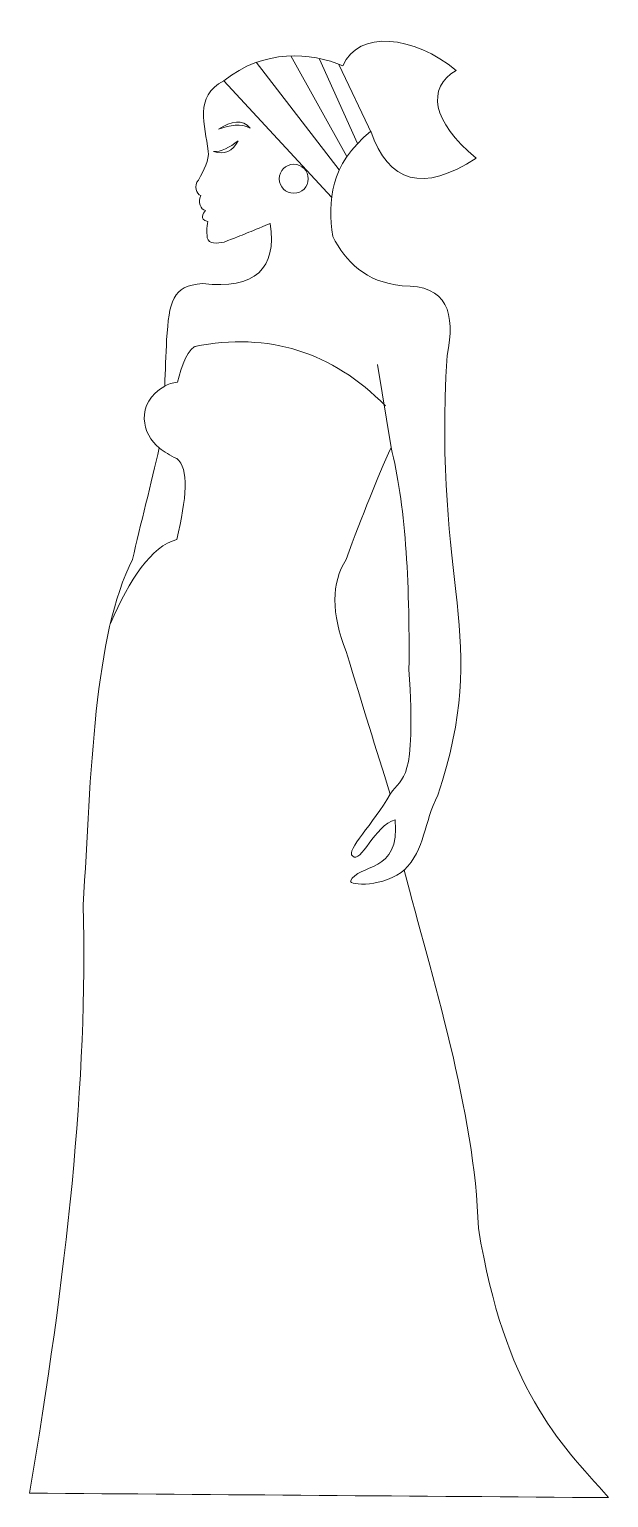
# Model space of a CAD drawing. Header units: centimetres. Extents: x -3.3 to 0.6, y -1.9 to 8.2.
import ezdxf

# ---------------------------------------------------------------- set-up
doc = ezdxf.new("R2010")
doc.units = ezdxf.units.CM
doc.header["$MEASUREMENT"] = 0
doc.layers.add('Layer 1', color=7, linetype='Continuous')

msp = doc.modelspace()

# ---------------------------------------------------------------- linework, layer by layer
at = {"layer": 'Layer 1', "color": 250, "lineweight": 9}
msp.add_open_spline([(-2.40021, 6.05314), (-2.38129, 6.31545), (-2.36532, 6.42778), (-2.15247, 6.44022), (-2.15247, 6.44022), (-1.79117, 6.39894), (-1.63516, 6.54487), (-1.68677, 6.85455), (-1.68677, 6.85455), (-1.8483, 6.79034), (-1.84942, 6.78522), (-2.00407, 6.72685), (-2.00407, 6.72685), (-2.05202, 6.7185), (-2.10884, 6.71146), (-2.11965, 6.75763), (-2.11965, 6.75763), (-2.12297, 6.77184), (-2.12467, 6.83166), (-2.11623, 6.86999), (-2.11623, 6.86999), (-2.17905, 6.88427), (-2.14836, 6.92267), (-2.1315, 6.94637), (-2.1315, 6.94637), (-2.1644, 6.95102), (-2.19001, 7.00229), (-2.16334, 7.04855), (-2.16334, 7.04855), (-2.19519, 7.05793), (-2.21632, 7.1176), (-2.18023, 7.15518), (-2.18023, 7.15518), (-2.14381, 7.22454), (-2.10559, 7.29221), (-2.11327, 7.35593), (-2.11327, 7.35593), (-2.13457, 7.53271), (-2.21439, 7.73231), (-2.00535, 7.84144), (-2.00535, 7.84144), (-1.73228, 8.06095), (-1.40225, 8.03886), (-1.18372, 7.94322), (-1.18372, 7.94322), (-1.07962, 8.19556), (-0.6922, 8.15314), (-0.40276, 7.91122), (-0.40276, 7.91122), (-0.60621, 7.79303), (-0.57359, 7.55978), (-0.2634, 7.30732), (-0.2634, 7.30732), (-0.63149, 7.06601), (-0.87021, 7.13725), (-0.99116, 7.49316), (-0.99116, 7.49316), (-1.27918, 7.257), (-1.28681, 7.01183), (-1.25439, 6.76539), (-1.25439, 6.76539), (-1.1614, 6.59321), (-1.03233, 6.45259), (-0.77437, 6.42475), (-0.77437, 6.42475), (-0.4626, 6.43273), (-0.40573, 6.2354), (-0.4647, 5.94473), (-0.4647, 5.94473), (-0.56566, 4.331), (-0.15961, 4.01503), (-0.52896, 2.90968), (-0.52896, 2.90968), (-0.62596, 2.72058), (-0.61502, 2.53571), (-0.76143, 2.39228), (-0.76143, 2.39228), (-0.57172, 1.66214), (-0.27223, 0.72754), (-0.24873, -0.08014), (-0.24873, -0.08014), (-0.06506, -1.19221), (0.29767, -1.54343), (0.6499, -1.9394), (0.6499, -1.9394), (-0.68256, -1.92905), (-2.01502, -1.91872), (-3.3475, -1.90839), (-3.3475, -1.90839), (-3.09257, -0.42433), (-2.94151, 0.95594), (-2.97564, 2.15098), (-2.97564, 2.15098), (-2.9223, 3.05477), (-2.90239, 4.01892), (-2.63478, 4.53701), (-2.63478, 4.53701), (-2.58239, 4.77143), (-2.50408, 5.07186), (-2.45171, 5.30624), (-2.45171, 5.30624), (-2.56667, 5.39558), (-2.62302, 5.61171), (-2.41375, 5.73378), (-2.41375, 5.73378), (-2.40859, 5.83957), (-2.40537, 5.94731), (-2.40021, 6.05314)], degree=3, knots=[0, 0, 0, 0, 0.03571429, 0.03571429, 0.03571429, 0.03571429, 0.07142857, 0.07142857, 0.07142857, 0.07142857, 0.10714286, 0.10714286, 0.10714286, 0.10714286, 0.14285714, 0.14285714, 0.14285714, 0.14285714, 0.17857143, 0.17857143, 0.17857143, 0.17857143, 0.21428571, 0.21428571, 0.21428571, 0.21428571, 0.25, 0.25, 0.25, 0.25, 0.28571429, 0.28571429, 0.28571429, 0.28571429, 0.32142857, 0.32142857, 0.32142857, 0.32142857, 0.35714286, 0.35714286, 0.35714286, 0.35714286, 0.39285714, 0.39285714, 0.39285714, 0.39285714, 0.42857143, 0.42857143, 0.42857143, 0.42857143, 0.46428571, 0.46428571, 0.46428571, 0.46428571, 0.5, 0.5, 0.5, 0.5, 0.53571429, 0.53571429, 0.53571429, 0.53571429, 0.57142857, 0.57142857, 0.57142857, 0.57142857, 0.60714286, 0.60714286, 0.60714286, 0.60714286, 0.64285714, 0.64285714, 0.64285714, 0.64285714, 0.67857143, 0.67857143, 0.67857143, 0.67857143, 0.71428571, 0.71428571, 0.71428571, 0.71428571, 0.75, 0.75, 0.75, 0.75, 0.78571429, 0.78571429, 0.78571429, 0.78571429, 0.82142857, 0.82142857, 0.82142857, 0.82142857, 0.85714286, 0.85714286, 0.85714286, 0.85714286, 0.89285714, 0.89285714, 0.89285714, 0.89285714, 0.92857143, 0.92857143, 0.92857143, 0.92857143, 1, 1, 1, 1], dxfattribs=at)
at = {"layer": 'Layer 1', "color": 1, "lineweight": 9}
for points in [[(-1.54223, 8.01244), (-1.54223, 8.01244), (-1.15561, 7.31849), (-1.15561, 7.31849)], [(-1.78241, 7.96961), (-1.78241, 7.96961), (-1.20888, 7.22559), (-1.20888, 7.22559)], [(-1.08302, 7.4079), (-1.08302, 7.4079), (-1.34529, 7.99095), (-1.34529, 7.99095)], [(-1.21232, 7.95339), (-1.21232, 7.95339), (-0.98429, 7.4736), (-0.98429, 7.4736)], [(-2.00535, 7.84144), (-2.00535, 7.84144), (-1.26186, 7.03716), (-1.26186, 7.03716)], [(-2.20666, 6.00669), (-1.69568, 6.10728), (-1.25696, 5.97055), (-0.89051, 5.59634)], [(-0.94453, 5.8828), (-0.94453, 5.8828), (-0.8518, 5.3099), (-0.8518, 5.3099)], [(-2.78837, 4.09465), (-2.65381, 4.40073), (-2.50635, 4.6264), (-2.33053, 4.67503)]]:
    msp.add_open_spline(points, degree=3, dxfattribs=at)
for points, knots in [([(-1.82489, 7.51285), (-1.87619, 7.57801), (-1.95251, 7.56435), (-2.04287, 7.50648), (-2.04287, 7.50648), (-1.96247, 7.53535), (-1.88659, 7.54857), (-1.82489, 7.51285)], [0, 0, 0, 0, 0.33333333, 0.33333333, 0.33333333, 0.33333333, 1, 1, 1, 1]), ([(-2.07664, 7.35224), (-2.0027, 7.32762), (-1.94577, 7.35224), (-1.90582, 7.4262), (-1.90582, 7.4262), (-1.96691, 7.38082), (-2.02575, 7.34663), (-2.07664, 7.35224)], [0, 0, 0, 0, 0.33333333, 0.33333333, 0.33333333, 0.33333333, 1, 1, 1, 1]), ([(-1.52294, 7.26456), (-1.46765, 7.26456), (-1.42281, 7.21971), (-1.42281, 7.16439), (-1.42281, 7.16439), (-1.42281, 7.10911), (-1.46765, 7.06428), (-1.52294, 7.06428), (-1.52294, 7.06428), (-1.57825, 7.06428), (-1.62309, 7.10911), (-1.62309, 7.16439), (-1.62309, 7.16439), (-1.62309, 7.21971), (-1.57825, 7.26456), (-1.52294, 7.26456)], [0, 0, 0, 0, 0.2, 0.2, 0.2, 0.2, 0.4, 0.4, 0.4, 0.4, 0.6, 0.6, 0.6, 0.6, 1, 1, 1, 1]), ([(-2.18552, 6.01072), (-2.25134, 6.00948), (-2.29833, 5.8677), (-2.32544, 5.75957), (-2.32544, 5.75957), (-2.36011, 5.75804), (-2.39075, 5.74603), (-2.41569, 5.73275)], [0, 0, 0, 0, 0.33333333, 0.33333333, 0.33333333, 0.33333333, 1, 1, 1, 1]), ([(-2.4502, 5.30446), (-2.41492, 5.27963), (-2.3777, 5.25569), (-2.33053, 5.23247), (-2.33053, 5.23247), (-2.24364, 5.16835), (-2.26295, 4.95549), (-2.33053, 4.67503)], [0, 0, 0, 0, 0.33333333, 0.33333333, 0.33333333, 0.33333333, 1, 1, 1, 1]), ([(-0.8518, 5.3099), (-0.94601, 5.097), (-1.04665, 4.85184), (-1.16149, 4.53569), (-1.16149, 4.53569), (-1.26471, 4.37569), (-1.26471, 4.16407), (-1.16149, 3.90086), (-1.16149, 3.90086), (-1.03978, 3.50054), (-0.96122, 3.24989), (-0.85727, 2.91536), (-0.85727, 2.91536), (-0.76986, 3.04864), (-0.67954, 2.98877), (-0.72793, 3.77696), (-0.72793, 3.77696), (-0.72085, 4.40406), (-0.75569, 4.93054), (-0.8518, 5.3099)], [0, 0, 0, 0, 0.16666667, 0.16666667, 0.16666667, 0.16666667, 0.33333333, 0.33333333, 0.33333333, 0.33333333, 0.5, 0.5, 0.5, 0.5, 0.66666667, 0.66666667, 0.66666667, 0.66666667, 1, 1, 1, 1]), ([(-0.85727, 2.91536), (-0.97239, 2.71109), (-1.16668, 2.52788), (-1.11728, 2.48975), (-1.11728, 2.48975), (-1.05991, 2.43133), (-0.96463, 2.70059), (-0.82352, 2.74028), (-0.82352, 2.74028), (-0.7831, 2.36517), (-1.08255, 2.43775), (-1.13061, 2.31568), (-1.13061, 2.31568), (-1.14367, 2.28788), (-0.89678, 2.26988), (-0.75488, 2.3988)], [0, 0, 0, 0, 0.2, 0.2, 0.2, 0.2, 0.4, 0.4, 0.4, 0.4, 0.6, 0.6, 0.6, 0.6, 1, 1, 1, 1])]:
    msp.add_open_spline(points, degree=3, knots=knots, dxfattribs=at)

doc.saveas('drawing.dxf')
